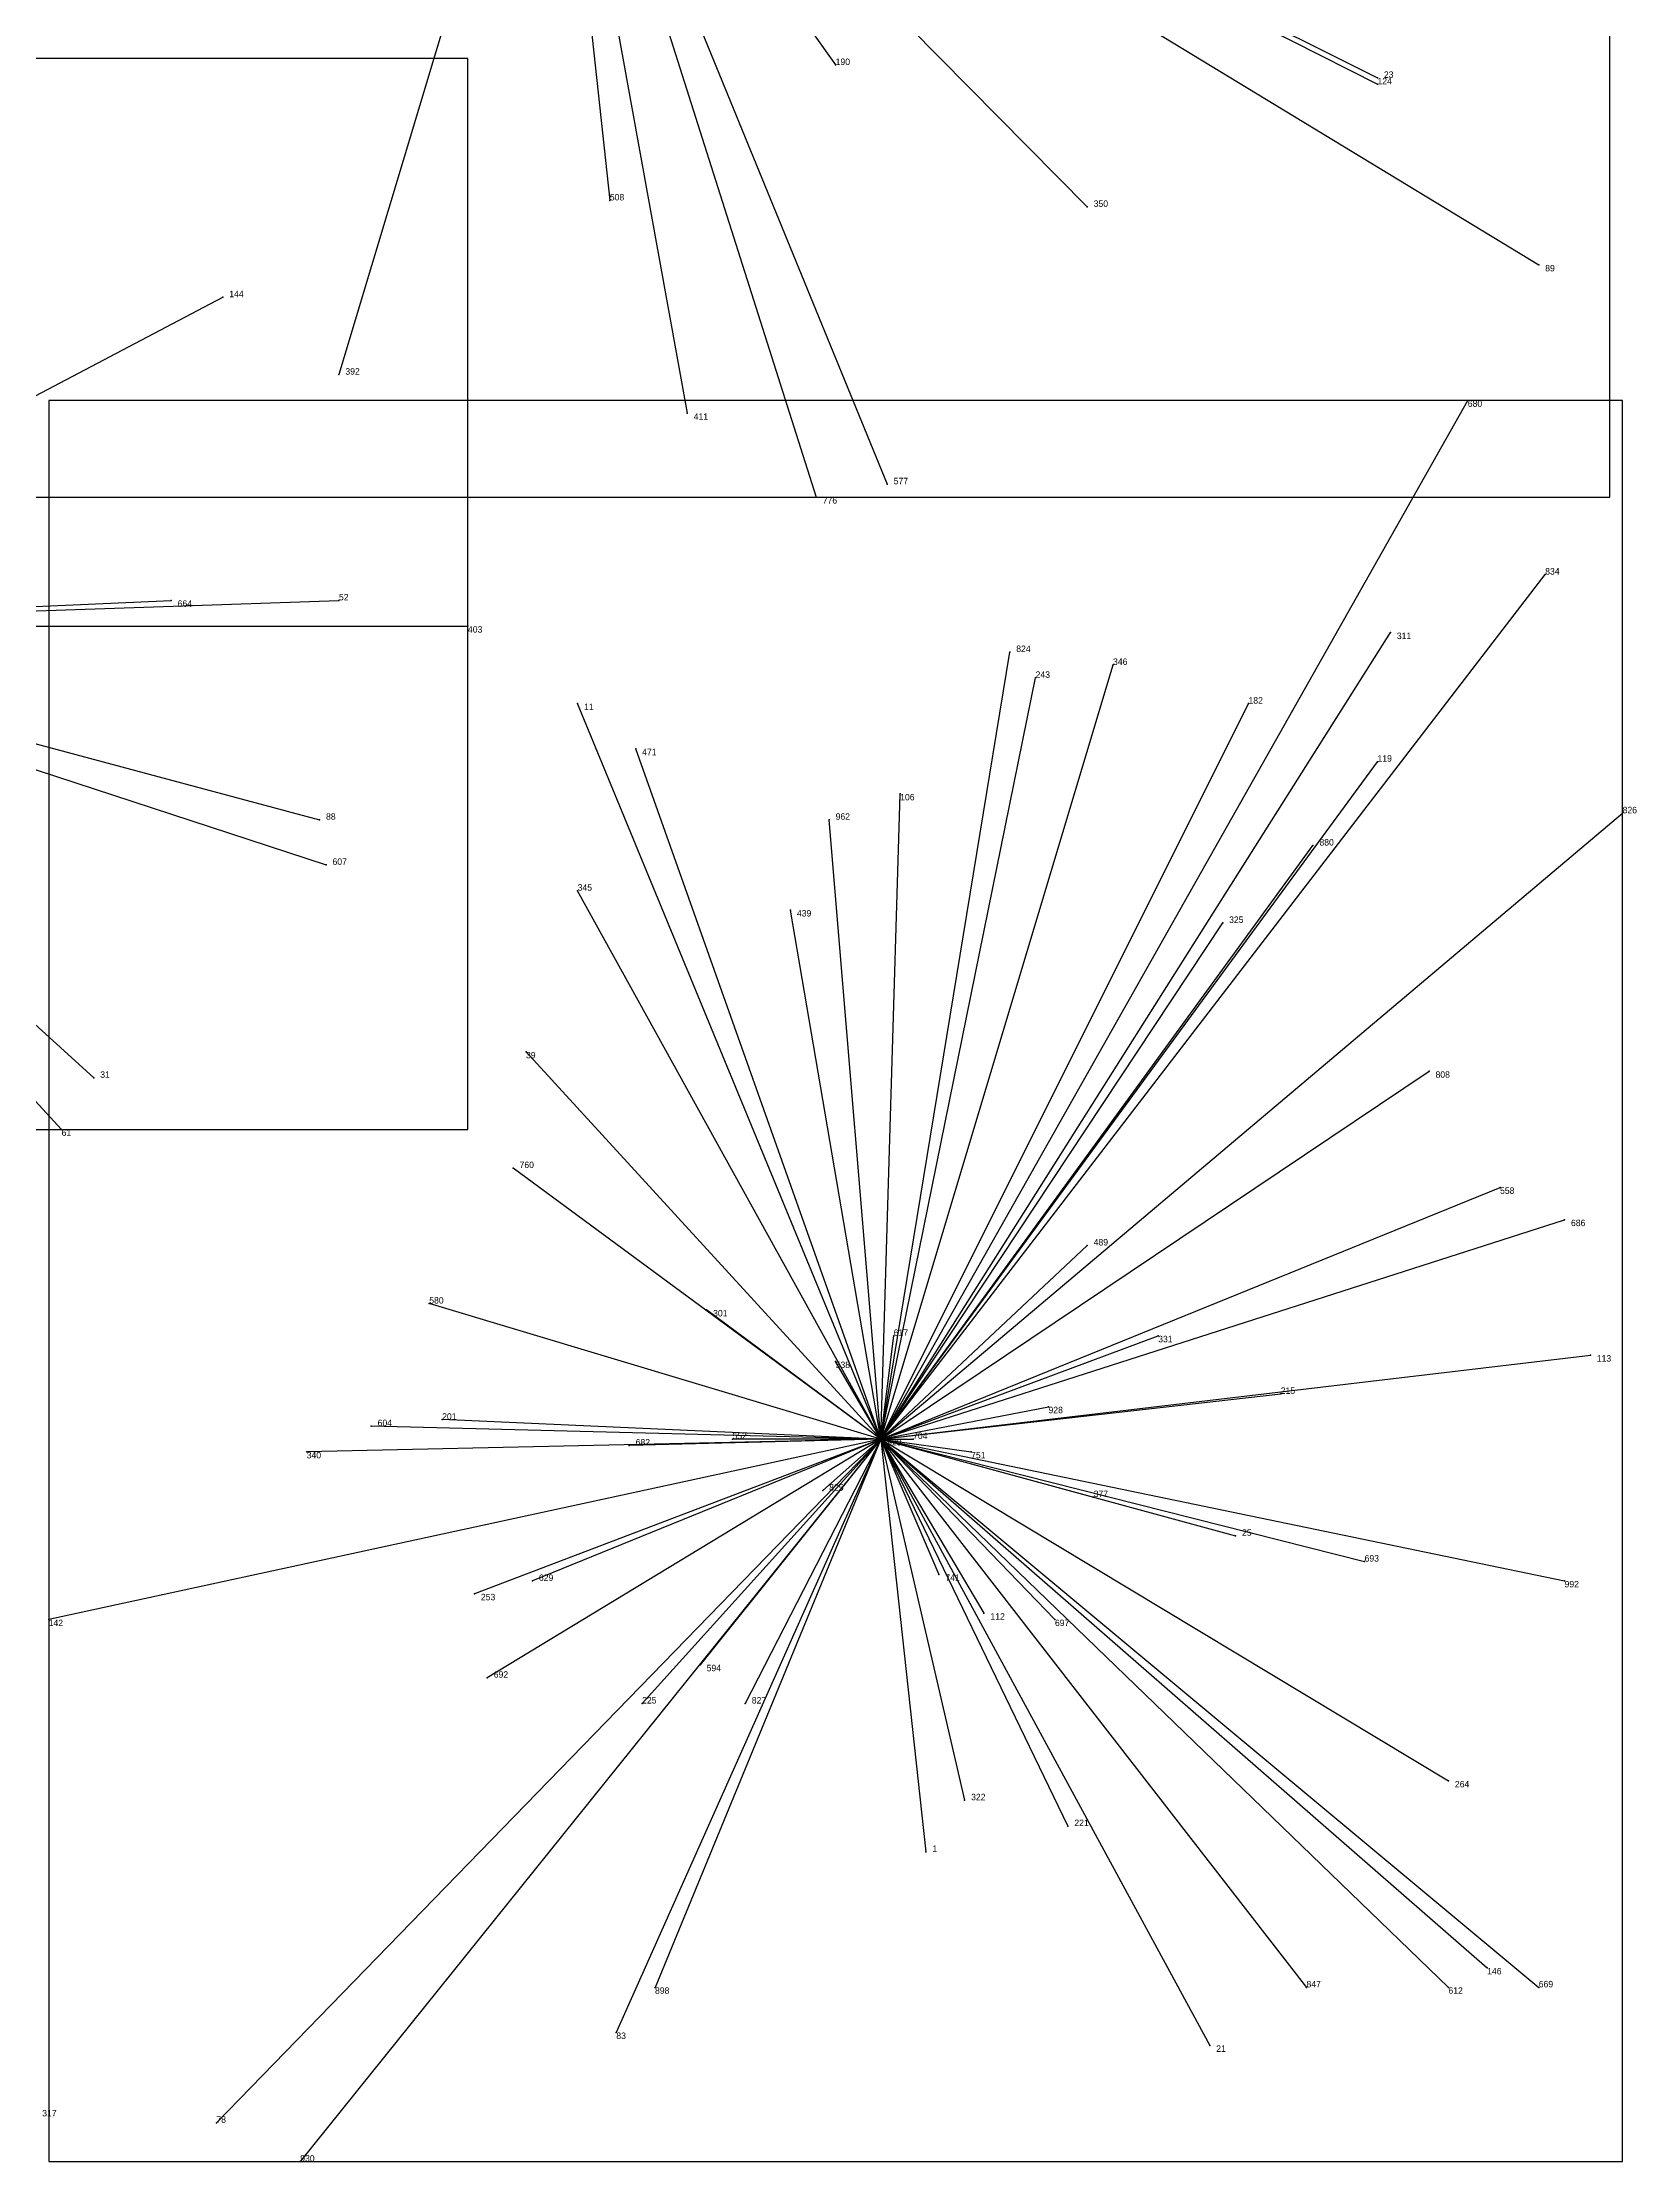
# Model space of a CAD drawing. Extents: x 0 to 1, y 0 to 1.
# Drawn here: x 0.755 to 1.0022, y 0.271 to 0.5995 of the extents above; entities that cross this region are included whole.
import ezdxf

# ---------------------------------------------------------------- set-up
doc = ezdxf.new("R2010")
doc.units = 0
for name, color, linetype in [('Clients', 3, 'CONTINUOUS'), ('Facilities', 3, 'CONTINUOUS'), ('Facilities_lines', 3, 'CONTINUOUS'), ('Min_max_boxes', 1, 'CONTINUOUS'), ('Normals', 1, 'CONTINUOUS'), ('Source_points', 5, 'CONTINUOUS'), ('Text', 3, 'CONTINUOUS')]:
    doc.layers.add(name, color=color, linetype=linetype)

msp = doc.modelspace()

# ---------------------------------------------------------------- linework, layer by layer
at = {"layer": 'Clients', "color": 5}
for p in [(0.878, 0.596), (0.962, 0.594), (0.962, 0.593), (0.843, 0.575), (0.917, 0.574), (0.987, 0.565), (0.783, 0.56), (0.801, 0.548), (0.976, 0.544), (0.855, 0.542), (0.875, 0.529), (0.886, 0.531), (0.988, 0.517), (0.775, 0.513), (0.801, 0.513), (0.821, 0.509), (0.964, 0.508), (0.905, 0.505), (0.921, 0.503), (0.909, 0.501), (0.838, 0.497), (0.942, 0.497), (0.847, 0.49), (0.962, 0.488), (0.888, 0.483), (1, 0.48), (0.798, 0.479), (0.877, 0.479), (0.952, 0.475), (0.799, 0.472), (0.838, 0.468), (0.871, 0.465), (0.938, 0.463), (0.83, 0.443), (0.763, 0.439), (0.97, 0.44), (0.758, 0.431), (0.828, 0.425), (0.981, 0.422), (0.991, 0.417), (0.917, 0.413), (0.815, 0.404), (0.858, 0.403), (0.887, 0.399), (0.928, 0.399), (0.878, 0.395), (0.995, 0.396), (0.911, 0.388), (0.947, 0.39), (0.806, 0.385), (0.817, 0.386), (0.846, 0.382), (0.862, 0.383), (0.89, 0.383), (0.796, 0.381), (0.899, 0.381), (0.876, 0.375), (0.918, 0.374), (0.94, 0.368), (0.894, 0.362), (0.96, 0.364), (0.822, 0.359), (0.831, 0.361), (0.991, 0.361), (0.756, 0.355), (0.901, 0.356), (0.912, 0.355), (0.824, 0.346), (0.857, 0.348), (0.848, 0.342), (0.864, 0.342), (0.973, 0.33), (0.898, 0.327), (0.914, 0.323), (0.892, 0.319), (0.979, 0.301), (0.85, 0.298), (0.951, 0.298), (0.973, 0.298), (0.987, 0.298), (0.844, 0.291), (0.936, 0.289), (0.782, 0.277), (0.795, 0.271)]:
    msp.add_point(p, dxfattribs=at)
at = {"layer": 'Facilities', "color": 3}
msp.add_point((0.885, 0.383), dxfattribs=at)
at = {"layer": 'Facilities_lines', "color": 3}
for p, q in [((0.834, 0.658), (0.801, 0.548)), ((0.834, 0.658), (0.962, 0.594)), ((0.834, 0.658), (0.987, 0.565)), ((0.834, 0.658), (0.962, 0.593)), ((0.834, 0.658), (0.878, 0.596)), ((0.834, 0.658), (0.917, 0.574)), ((0.834, 0.658), (0.843, 0.575)), ((0.834, 0.658), (0.886, 0.531)), ((0.834, 0.658), (0.855, 0.542)), ((0.834, 0.658), (0.875, 0.529)), ((0.686, 0.509), (0.783, 0.56)), ((0.885, 0.383), (0.976, 0.544)), ((0.885, 0.383), (0.988, 0.517)), ((0.686, 0.509), (0.801, 0.513)), ((0.686, 0.509), (0.775, 0.513)), ((0.686, 0.509), (0.763, 0.439)), ((0.686, 0.509), (0.758, 0.431)), ((0.686, 0.509), (0.798, 0.479)), ((0.686, 0.509), (0.799, 0.472)), ((0.686, 0.509), (0.821, 0.509)), ((0.885, 0.383), (0.964, 0.508)), ((0.885, 0.383), (0.905, 0.505)), ((0.885, 0.383), (0.921, 0.503)), ((0.885, 0.383), (0.909, 0.501)), ((0.885, 0.383), (0.838, 0.497)), ((0.885, 0.383), (0.942, 0.497)), ((0.885, 0.383), (0.847, 0.49)), ((0.885, 0.383), (0.962, 0.488)), ((0.885, 0.383), (0.888, 0.483)), ((0.885, 0.383), (1, 0.48)), ((0.885, 0.383), (0.877, 0.479)), ((0.885, 0.383), (0.952, 0.475)), ((0.885, 0.383), (0.838, 0.468)), ((0.885, 0.383), (0.871, 0.465)), ((0.885, 0.383), (0.938, 0.463)), ((0.885, 0.383), (0.83, 0.443)), ((0.885, 0.383), (0.97, 0.44)), ((0.885, 0.383), (0.828, 0.425)), ((0.885, 0.383), (0.981, 0.422)), ((0.885, 0.383), (0.991, 0.417)), ((0.885, 0.383), (0.917, 0.413)), ((0.885, 0.383), (0.815, 0.404)), ((0.885, 0.383), (0.858, 0.403)), ((0.885, 0.383), (0.928, 0.399)), ((0.885, 0.383), (0.887, 0.399)), ((0.885, 0.383), (0.878, 0.395)), ((0.885, 0.383), (0.995, 0.396)), ((0.885, 0.383), (0.947, 0.39)), ((0.885, 0.383), (0.911, 0.388)), ((0.885, 0.383), (0.806, 0.385)), ((0.885, 0.383), (0.817, 0.386)), ((0.885, 0.383), (0.756, 0.355)), ((0.885, 0.383), (0.782, 0.277)), ((0.885, 0.383), (0.795, 0.271)), ((0.885, 0.383), (0.796, 0.381)), ((0.885, 0.383), (0.822, 0.359)), ((0.885, 0.383), (0.824, 0.346)), ((0.885, 0.383), (0.831, 0.361)), ((0.885, 0.383), (0.844, 0.291)), ((0.885, 0.383), (0.846, 0.382)), ((0.885, 0.383), (0.848, 0.342)), ((0.885, 0.383), (0.85, 0.298)), ((0.885, 0.383), (0.857, 0.348)), ((0.885, 0.383), (0.862, 0.383)), ((0.885, 0.383), (0.864, 0.342)), ((0.885, 0.383), (0.876, 0.375)), ((0.885, 0.383), (0.936, 0.289)), ((0.885, 0.383), (0.979, 0.301)), ((0.885, 0.383), (0.973, 0.298)), ((0.885, 0.383), (0.987, 0.298)), ((0.885, 0.383), (0.973, 0.33)), ((0.885, 0.383), (0.892, 0.319)), ((0.885, 0.383), (0.94, 0.368)), ((0.885, 0.383), (0.901, 0.356)), ((0.885, 0.383), (0.914, 0.323)), ((0.885, 0.383), (0.898, 0.327)), ((0.885, 0.383), (0.918, 0.374)), ((0.885, 0.383), (0.96, 0.364)), ((0.885, 0.383), (0.912, 0.355)), ((0.885, 0.383), (0.894, 0.362)), ((0.885, 0.383), (0.899, 0.381)), ((0.885, 0.383), (0.951, 0.298)), ((0.885, 0.383), (0.89, 0.383)), ((0.885, 0.383), (0.991, 0.361))]:
    msp.add_line(p, q, dxfattribs=at)
at = {"layer": 'Min_max_boxes', "color": 1}
for p, q in [((0.998, 0.529), (0.998, 0.76)), ((0.998, 0.529), (0.998, 0.76)), ((0.821, 0.597), (0.545, 0.597)), ((0.821, 0.597), (0.545, 0.597)), ((0.821, 0.431), (0.821, 0.597)), ((0.821, 0.431), (0.821, 0.597)), ((0.821, 0.597), (0.821, 0.597)), ((1, 0.544), (0.756, 0.544)), ((0.756, 0.544), (0.756, 0.271)), ((1, 0.544), (0.756, 0.544)), ((0.756, 0.544), (0.756, 0.271)), ((0.756, 0.544), (0.756, 0.544)), ((1, 0.271), (1, 0.544)), ((1, 0.271), (1, 0.544)), ((1, 0.544), (1, 0.544)), ((0.734, 0.529), (0.998, 0.529)), ((0.734, 0.529), (0.998, 0.529)), ((0.998, 0.529), (0.998, 0.529)), ((0.545, 0.431), (0.821, 0.431)), ((0.545, 0.431), (0.821, 0.431)), ((0.821, 0.431), (0.821, 0.431)), ((0.756, 0.271), (1, 0.271)), ((0.756, 0.271), (1, 0.271)), ((0.756, 0.271), (0.756, 0.271)), ((1, 0.271), (1, 0.271))]:
    msp.add_line(p, q, dxfattribs=at)
at = {"layer": 'Normals', "color": 1}
for p, q in [((0.878, 0.596), (0.878, 0.596, 0.1)), ((0.962, 0.594), (0.962, 0.594, 0.1)), ((0.962, 0.593), (0.962, 0.593, 0.1)), ((0.843, 0.575), (0.843, 0.575, 0.1)), ((0.917, 0.574), (0.917, 0.574, 0.1)), ((0.987, 0.565), (0.987, 0.565, 0.1)), ((0.783, 0.56), (0.783, 0.56, 0.1)), ((0.801, 0.548), (0.801, 0.548, 0.1)), ((0.976, 0.544), (0.976, 0.544, 0.1)), ((0.855, 0.542), (0.855, 0.542, 0.1)), ((0.875, 0.529), (0.875, 0.529, 0.1)), ((0.886, 0.531), (0.886, 0.531, 0.1)), ((0.988, 0.517), (0.988, 0.517, 0.1)), ((0.775, 0.513), (0.775, 0.513, 0.1)), ((0.801, 0.513), (0.801, 0.513, 0.1)), ((0.821, 0.509), (0.821, 0.509, 0.1)), ((0.964, 0.508), (0.964, 0.508, 0.1)), ((0.905, 0.505), (0.905, 0.505, 0.1)), ((0.921, 0.503), (0.921, 0.503, 0.1)), ((0.909, 0.501), (0.909, 0.501, 0.1)), ((0.838, 0.497), (0.838, 0.497, 0.1)), ((0.942, 0.497), (0.942, 0.497, 0.1)), ((0.847, 0.49), (0.847, 0.49, 0.1)), ((0.962, 0.488), (0.962, 0.488, 0.1)), ((0.888, 0.483), (0.888, 0.483, 0.1)), ((1, 0.48), (1, 0.48, 0.1)), ((0.798, 0.479), (0.798, 0.479, 0.1)), ((0.877, 0.479), (0.877, 0.479, 0.1)), ((0.952, 0.475), (0.952, 0.475, 0.1)), ((0.799, 0.472), (0.799, 0.472, 0.1)), ((0.838, 0.468), (0.838, 0.468, 0.1)), ((0.871, 0.465), (0.871, 0.465, 0.1)), ((0.938, 0.463), (0.938, 0.463, 0.1)), ((0.83, 0.443), (0.83, 0.443, 0.1)), ((0.763, 0.439), (0.763, 0.439, 0.1)), ((0.97, 0.44), (0.97, 0.44, 0.1)), ((0.758, 0.431), (0.758, 0.431, 0.1)), ((0.828, 0.425), (0.828, 0.425, 0.1)), ((0.981, 0.422), (0.981, 0.422, 0.1)), ((0.991, 0.417), (0.991, 0.417, 0.1)), ((0.917, 0.413), (0.917, 0.413, 0.1)), ((0.815, 0.404), (0.815, 0.404, 0.1)), ((0.858, 0.403), (0.858, 0.403, 0.1)), ((0.887, 0.399), (0.887, 0.399, 0.1)), ((0.928, 0.399), (0.928, 0.399, 0.1)), ((0.878, 0.395), (0.878, 0.395, 0.1)), ((0.995, 0.396), (0.995, 0.396, 0.1)), ((0.911, 0.388), (0.911, 0.388, 0.1)), ((0.947, 0.39), (0.947, 0.39, 0.1)), ((0.806, 0.385), (0.806, 0.385, 0.1)), ((0.817, 0.386), (0.817, 0.386, 0.1)), ((0.846, 0.382), (0.846, 0.382, 0.1)), ((0.862, 0.383), (0.862, 0.383, 0.1)), ((0.885, 0.383), (0.885, 0.383, 0.1)), ((0.89, 0.383), (0.89, 0.383, 0.1)), ((0.796, 0.381), (0.796, 0.381, 0.1)), ((0.899, 0.381), (0.899, 0.381, 0.1)), ((0.876, 0.375), (0.876, 0.375, 0.1)), ((0.918, 0.374), (0.918, 0.374, 0.1)), ((0.94, 0.368), (0.94, 0.368, 0.1)), ((0.894, 0.362), (0.894, 0.362, 0.1)), ((0.96, 0.364), (0.96, 0.364, 0.1)), ((0.822, 0.359), (0.822, 0.359, 0.1)), ((0.831, 0.361), (0.831, 0.361, 0.1)), ((0.991, 0.361), (0.991, 0.361, 0.1)), ((0.756, 0.355), (0.756, 0.355, 0.1)), ((0.901, 0.356), (0.901, 0.356, 0.1)), ((0.912, 0.355), (0.912, 0.355, 0.1)), ((0.824, 0.346), (0.824, 0.346, 0.1)), ((0.857, 0.348), (0.857, 0.348, 0.1)), ((0.848, 0.342), (0.848, 0.342, 0.1)), ((0.864, 0.342), (0.864, 0.342, 0.1)), ((0.973, 0.33), (0.973, 0.33, 0.1)), ((0.898, 0.327), (0.898, 0.327, 0.1)), ((0.914, 0.323), (0.914, 0.323, 0.1)), ((0.892, 0.319), (0.892, 0.319, 0.1)), ((0.979, 0.301), (0.979, 0.301, 0.1)), ((0.85, 0.298), (0.85, 0.298, 0.1)), ((0.951, 0.298), (0.951, 0.298, 0.1)), ((0.973, 0.298), (0.973, 0.298, 0.1)), ((0.987, 0.298), (0.987, 0.298, 0.1)), ((0.844, 0.291), (0.844, 0.291, 0.1)), ((0.936, 0.289), (0.936, 0.289, 0.1)), ((0.782, 0.277), (0.782, 0.277, 0.1)), ((0.795, 0.271), (0.795, 0.271, 0.1))]:
    msp.add_line(p, q, dxfattribs=at)
at = {"layer": 'Source_points', "color": 5}
for p in [(0.878, 0.596), (0.962, 0.594), (0.962, 0.593), (0.843, 0.575), (0.917, 0.574), (0.987, 0.565), (0.783, 0.56), (0.801, 0.548), (0.976, 0.544), (0.855, 0.542), (0.875, 0.529), (0.886, 0.531), (0.988, 0.517), (0.775, 0.513), (0.801, 0.513), (0.821, 0.509), (0.964, 0.508), (0.905, 0.505), (0.921, 0.503), (0.909, 0.501), (0.838, 0.497), (0.942, 0.497), (0.847, 0.49), (0.962, 0.488), (0.888, 0.483), (1, 0.48), (0.798, 0.479), (0.877, 0.479), (0.952, 0.475), (0.799, 0.472), (0.838, 0.468), (0.871, 0.465), (0.938, 0.463), (0.83, 0.443), (0.763, 0.439), (0.97, 0.44), (0.758, 0.431), (0.828, 0.425), (0.981, 0.422), (0.991, 0.417), (0.917, 0.413), (0.815, 0.404), (0.858, 0.403), (0.887, 0.399), (0.928, 0.399), (0.878, 0.395), (0.995, 0.396), (0.911, 0.388), (0.947, 0.39), (0.806, 0.385), (0.817, 0.386), (0.846, 0.382), (0.862, 0.383), (0.885, 0.383), (0.89, 0.383), (0.796, 0.381), (0.899, 0.381), (0.876, 0.375), (0.918, 0.374), (0.94, 0.368), (0.894, 0.362), (0.96, 0.364), (0.822, 0.359), (0.831, 0.361), (0.991, 0.361), (0.756, 0.355), (0.901, 0.356), (0.912, 0.355), (0.824, 0.346), (0.857, 0.348), (0.848, 0.342), (0.864, 0.342), (0.973, 0.33), (0.898, 0.327), (0.914, 0.323), (0.892, 0.319), (0.979, 0.301), (0.85, 0.298), (0.951, 0.298), (0.973, 0.298), (0.987, 0.298), (0.844, 0.291), (0.936, 0.289), (0.782, 0.277), (0.795, 0.271)]:
    msp.add_point(p, dxfattribs=at)

# ---------------------------------------------------------------- texts
at = {"layer": 'Text', "color": 3}
for s, p in [('190', (0.878, 0.596)), ('23', (0.963, 0.594)), ('124', (0.962, 0.593)), ('508', (0.843, 0.575)), ('350', (0.918, 0.574)), ('89', (0.988, 0.564)), ('144', (0.784, 0.56)), ('392', (0.802, 0.548)), ('680', (0.976, 0.543)), ('411', (0.856, 0.541)), ('776', (0.876, 0.528)), ('577', (0.887, 0.531)), ('834', (0.988, 0.517)), ('664', (0.776, 0.512)), ('52', (0.801, 0.513)), ('403', (0.821, 0.508)), ('824', (0.906, 0.505)), ('311', (0.965, 0.507)), ('346', (0.921, 0.503)), ('243', (0.909, 0.501)), ('11', (0.839, 0.496)), ('182', (0.942, 0.497)), ('471', (0.848, 0.489)), ('119', (0.962, 0.488)), ('106', (0.888, 0.482)), ('88', (0.799, 0.479)), ('962', (0.878, 0.479)), ('826', (1, 0.48)), ('880', (0.953, 0.475)), ('607', (0.8, 0.472)), ('345', (0.838, 0.468)), ('439', (0.872, 0.464)), ('325', (0.939, 0.463)), ('39', (0.83, 0.442)), ('31', (0.764, 0.439)), ('808', (0.971, 0.439)), ('61', (0.758, 0.43)), ('760', (0.829, 0.425)), ('558', (0.981, 0.421)), ('489', (0.918, 0.413)), ('686', (0.992, 0.416)), ('580', (0.815, 0.404)), ('301', (0.859, 0.402)), ('617', (0.887, 0.399)), ('331', (0.928, 0.398)), ('538', (0.878, 0.394)), ('113', (0.996, 0.395)), ('215', (0.947, 0.39)), ('928', (0.911, 0.387)), ('604', (0.807, 0.385)), ('201', (0.817, 0.386)), ('682', (0.847, 0.382)), ('552', (0.862, 0.383)), ('929', (0.886, 0.382)), ('704', (0.89, 0.383)), ('340', (0.796, 0.38)), ('751', (0.899, 0.38)), ('825', (0.877, 0.375)), ('377', (0.918, 0.374)), ('25', (0.941, 0.368)), ('693', (0.96, 0.364)), ('629', (0.832, 0.361)), ('741', (0.895, 0.361)), ('253', (0.823, 0.358)), ('992', (0.991, 0.36)), ('142', (0.756, 0.354)), ('112', (0.902, 0.355)), ('697', (0.912, 0.354)), ('692', (0.825, 0.346)), ('594', (0.858, 0.347)), ('225', (0.848, 0.342)), ('827', (0.865, 0.342)), ('264', (0.974, 0.329)), ('322', (0.899, 0.327)), ('221', (0.915, 0.323)), ('1', (0.893, 0.319)), ('847', (0.951, 0.298)), ('146', (0.979, 0.3)), ('669', (0.987, 0.298)), ('898', (0.85, 0.297)), ('612', (0.973, 0.297)), ('83', (0.844, 0.29)), ('21', (0.937, 0.288)), ('317', (0.755, 0.278)), ('78', (0.782, 0.277)), ('930', (0.795, 0.271))]:
    msp.add_text(s, height=0.001, dxfattribs=at).set_placement(p)

doc.saveas('drawing.dxf')
